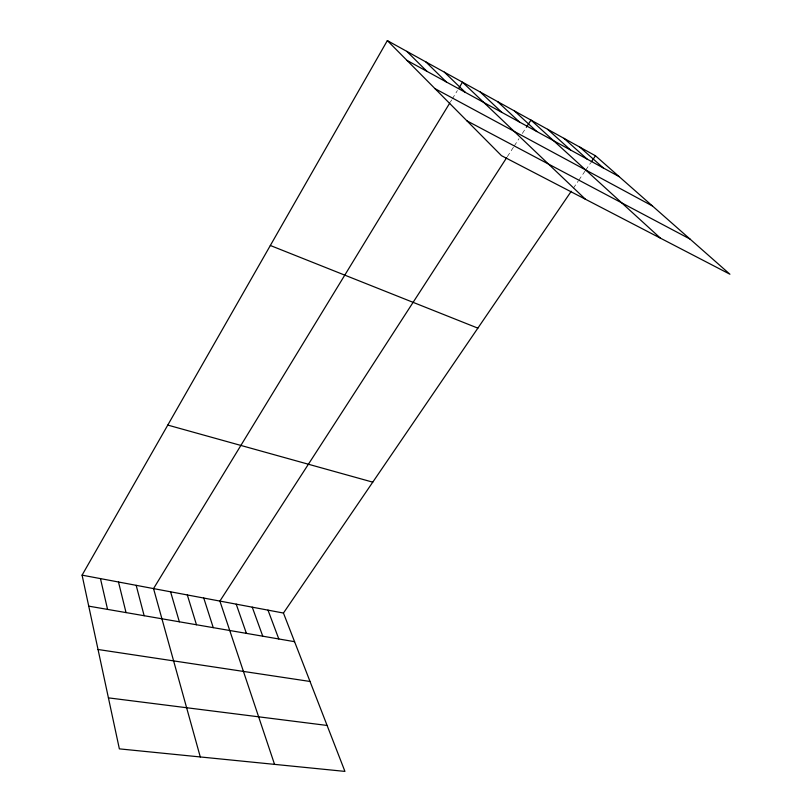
<?xml version="1.0" encoding="UTF-8"?>
<svg xmlns="http://www.w3.org/2000/svg" width="812" height="812" viewBox="0 0 812 812"><rect width="100%" height="100%" fill="white"/><g stroke="black" fill="none" stroke-linecap="round" stroke-linejoin="round"><path stroke-width="0.61" stroke-dasharray="4.06 3.04" d="M450.376 102.048L451.655 99.957M452.294 98.912L457.389 90.548M507.348 156.645L513.539 147.073M514.229 146.008L518.98 138.659M522.319 133.503L525.648 128.347M573.323 188.262L578.124 181.228M578.804 180.223L585.026 171.099M585.726 170.084L590.608 162.928"/><path stroke-width="1.22" d="M571.262 191.267L283.449 613.04L344.938 771.4L119.364 748.867L82.083 575.15L387.344 40.6L595.48 155.782L729.917 274.223L501.481 155.671L387.344 40.6M449.746 103.094L153.539 588.588L200.28 756.946M458.668 88.457L462.495 82.185L585.391 199.214M506.658 157.711L219.89 601.073L274.547 764.366M526.318 127.311L530.987 120.095L660.44 238.17M591.298 161.913L595.48 155.782M108.422 697.863L327.104 725.451M98.039 649.498L310.022 681.461M88.731 606.148L294.583 641.693M82.083 575.15L283.449 613.04M167.779 425.082L372.759 482.155M270.335 245.488L477.872 328.139M466.941 120.846L689.997 239.043M434.988 88.64L652.483 206.004M406.995 60.413L619.16 176.64M579.89 147.155L603.336 167.972M563.954 138.334L587.147 159.101M547.653 129.321L570.582 150.027M514.443 110.939L536.783 131.514M497.512 101.571L519.548 122.074M480.207 91.989L501.897 112.411M444.367 72.156L465.327 92.365M425.813 61.885L446.356 81.982M406.812 51.369L426.929 71.334M267.99 610.127L278.81 638.973M252.248 607.163L262.763 636.192M236.211 604.148L246.401 633.37M203.751 598.038L213.251 627.646M187.318 594.942L196.463 624.753M170.581 591.796L179.35 621.799M136.172 585.33L144.15 615.719M118.481 582.001L126.043 612.593M100.455 578.601L107.57 609.406"/></g></svg>
